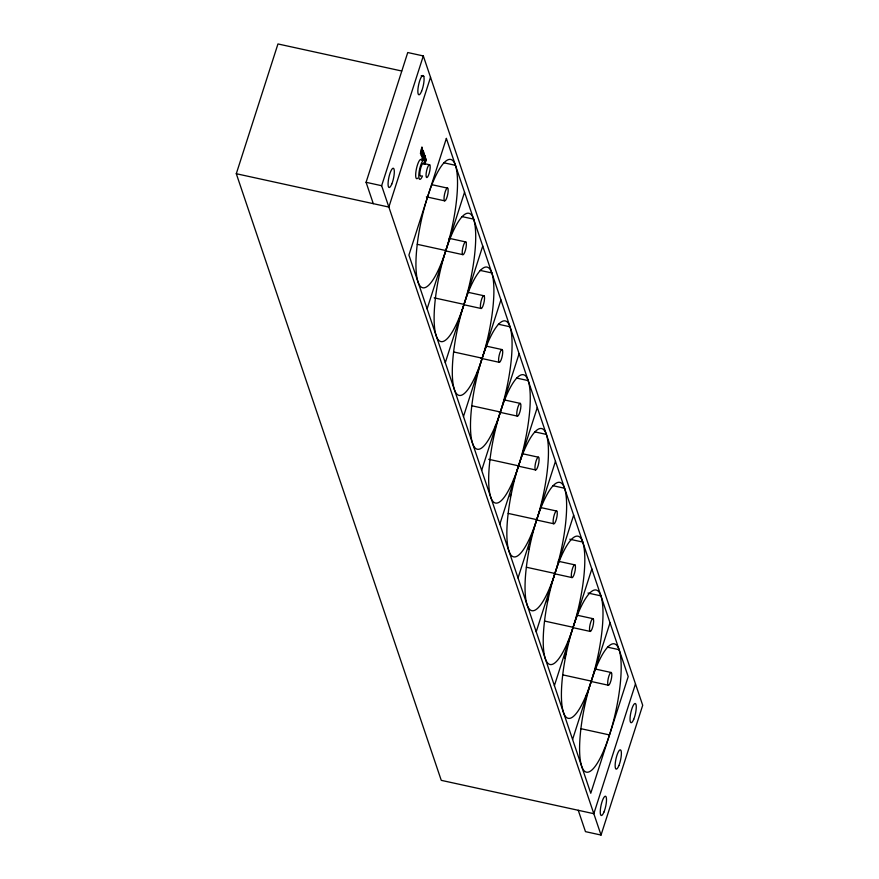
<?xml version="1.0" encoding="UTF-8"?>
<svg xmlns="http://www.w3.org/2000/svg" width="879" height="879" viewBox="0 0 879 879"><rect width="100%" height="100%" fill="white"/><g stroke="black" fill="none" stroke-linecap="round" stroke-linejoin="round"><path stroke-width="1.32" d="M424.755 164.318C426.205 161.373 426.82 153.298 424.117 163.384M424.601 164.109L424.865 161.758L424.161 163.923M423.052 155.462L422.59 157.451L424.205 153.759L423.041 158.978L424.59 154.913L425.491 157.583C424.898 161.439 425.447 153.473 424.271 158.901L424.502 159.604C424.931 158.044 424.194 162.132 424.172 159.22M423.129 155.133C425.963 143.98 418.975 167.186 423.744 155.143L422.645 160.198L424.843 155.66M635.484 683.917L593.819 813.69L441.258 780.343L236.297 173.723L277.962 43.95L401.659 70.99M373.289 203.664L366.082 182.305L407.746 52.531L423.315 55.937L642.703 705.277L601.038 835.05L585.469 831.644L578.25 810.284M601.038 835.05L381.64 185.711L423.315 55.937M430.523 77.297L388.859 207.07L236.297 173.723M423.579 160.396L424.887 155.814M427.106 308.881L464.551 192.226M445.29 362.697L482.736 246.043M463.475 416.514L500.92 299.871M481.659 470.342L519.104 353.688M499.843 524.159L537.289 407.504M518.028 577.975L555.473 461.332M536.212 631.803L573.657 515.149M554.396 685.62L591.842 568.966M572.581 739.437L610.026 622.793M422.25 150.759L421.36 153.539A2.835 0.681 -77.7 0 0 421.184 154.693L421.766 156.385A3.033 0.725 -77.7 0 0 422.14 155.814L422.634 154.572A3.549 0.846 -77.7 0 0 423.03 153.056A2.989 0.714 -77.7 0 0 423.162 152.254A3.23 0.78 -77.7 0 0 423.238 151.166L422.634 150.188M421.184 75.814L423.788 76.385M443.785 162.769L455.465 165.318M423.469 163.439L429.699 164.802A6.571 1.571 -77.7 0 1 428.523 175.24A6.571 1.571 -77.7 0 1 426.161 173.35A6.571 1.571 -77.7 0 1 429.699 164.802M432.105 184.744L447.675 188.15A6.571 1.571 -77.7 0 1 446.499 198.588A6.571 1.571 -77.7 0 1 444.137 196.698A6.571 1.571 -77.7 0 1 447.675 188.15M366.082 182.305L381.64 185.711M426.359 196.841L444.532 200.808M461.969 216.586L473.649 219.135M448.993 238.286L465.859 241.967A6.571 1.571 -77.7 0 1 464.683 252.405A6.571 1.571 -77.7 0 1 462.321 250.515A6.571 1.571 -77.7 0 1 465.859 241.967M417.283 244.318L445.829 250.548M445.851 250.944L462.717 254.624M480.154 270.402L491.833 272.951M468.474 292.388L484.043 295.783A6.571 1.571 -77.7 0 1 482.868 306.233A6.571 1.571 -77.7 0 1 480.505 304.343A6.571 1.571 -77.7 0 1 484.043 295.783M434.171 297.849L464.013 304.376M464.035 304.76L480.901 308.452M498.338 324.23L510.018 326.779M486.658 346.205L502.228 349.611A6.571 1.571 -77.7 0 1 501.052 360.049A6.571 1.571 -77.7 0 1 498.69 358.16A6.571 1.571 -77.7 0 1 502.228 349.611M453.652 351.952L482.197 358.192M480.912 358.302L499.085 362.269M516.522 378.047L528.202 380.596M503.546 399.747L520.412 403.428A6.571 1.571 -77.7 0 1 519.236 413.866A6.571 1.571 -77.7 0 1 516.874 411.976A6.571 1.571 -77.7 0 1 520.412 403.428M471.836 405.779L500.382 412.009M499.107 412.119L517.27 416.086M534.707 431.864L546.386 434.413M523.027 453.85L538.596 457.245A6.571 1.571 -77.7 0 1 537.421 467.694A6.571 1.571 -77.7 0 1 535.058 465.804A6.571 1.571 -77.7 0 1 538.596 457.245M488.724 459.31L518.566 465.837M518.588 466.222L535.454 469.913M552.891 485.68L564.571 488.241M541.211 507.666L556.781 511.073A6.571 1.571 -77.7 0 1 555.605 521.511A6.571 1.571 -77.7 0 1 553.243 519.621A6.571 1.571 -77.7 0 1 556.781 511.073M508.205 513.413L536.75 519.654M536.772 520.049L553.638 523.73M569.779 539.223L582.755 542.057M558.099 561.209L574.965 564.889A6.571 1.571 -77.7 0 1 573.789 575.327A6.571 1.571 -77.7 0 1 571.427 573.438A6.571 1.571 -77.7 0 1 574.965 564.889M526.389 567.23L554.935 573.471M553.66 573.58L571.822 577.547M587.963 593.039L600.939 595.874M577.58 615.311L593.149 618.706A6.571 1.571 -77.7 0 1 591.974 629.144A6.571 1.571 -77.7 0 1 589.611 627.265A6.571 1.571 -77.7 0 1 593.149 618.706M544.573 621.057L573.119 627.298M573.141 627.683L590.007 631.375M607.444 647.142L619.124 649.702M595.764 669.128L611.334 672.534A6.571 1.571 -77.7 0 1 610.158 682.972A6.571 1.571 -77.7 0 1 607.796 681.082A6.571 1.571 -77.7 0 1 611.334 672.534M562.769 674.874L591.303 681.115M591.325 681.511L608.191 685.191M580.953 728.691L609.488 734.932M417.767 178.129A9.845 2.362 -77.7 0 1 416.448 168.713A9.845 2.362 -77.7 0 1 421.601 160.341M422.491 175.932A9.845 2.362 -77.7 0 1 418.8 176.613A9.845 2.362 -77.7 0 1 421.854 162.417A9.845 2.362 -77.7 0 1 425.018 164.208M421.217 175.8A6.571 1.571 -77.7 0 1 420.349 169.515A6.571 1.571 -77.7 0 1 423.777 163.944M565.922 653.185A65.661 15.756 -77.7 0 1 564.703 658.294M547.738 599.357A65.661 15.756 -77.7 0 1 547.145 601.939M510.776 494.295A65.661 15.756 -77.7 0 1 510.15 496.833M529.257 546.837A65.661 15.756 -77.7 0 1 528.653 549.386M422.283 150.847A2.989 0.714 -77.7 0 1 422.645 150.287M422.349 148.716L420.426 153.484L421.92 147.002L422.349 148.716M422.184 148.749C421.261 154.243 421.129 147.189 422.184 148.749M425.93 159.791C425.139 164.626 424.986 158.198 425.93 159.791M421.327 154.957C422.217 160.055 424.458 142.299 421.327 154.957M446.367 138.41L408.922 255.053L590.765 793.254L628.21 676.61L446.367 138.41M391.792 184.03A9.845 2.362 -77.7 0 0 393.561 168.372A9.845 2.362 -77.7 0 0 388.243 181.206A9.845 2.362 -77.7 0 0 391.792 184.03M421.568 91.295A9.845 2.362 -77.7 0 0 423.337 75.638A9.845 2.362 -77.7 0 0 418.019 88.46A9.845 2.362 -77.7 0 0 421.568 91.295M603.972 812.02A9.845 2.362 -77.7 0 0 605.741 796.352A9.845 2.362 -77.7 0 0 600.423 809.185A9.845 2.362 -77.7 0 0 603.972 812.02M633.737 719.275A9.845 2.362 -77.7 0 0 635.517 703.618A9.845 2.362 -77.7 0 0 630.199 716.451A9.845 2.362 -77.7 0 0 633.737 719.275M618.86 765.642A9.845 2.362 -77.7 0 0 620.629 749.985A9.845 2.362 -77.7 0 0 615.311 762.818A9.845 2.362 -77.7 0 0 618.86 765.642M604.334 749.117A65.661 15.756 -77.7 0 0 616.135 644.725A65.661 15.756 -77.7 0 0 580.722 730.24A65.661 15.756 -77.7 0 0 604.334 749.117M586.15 695.289A65.661 15.756 -77.7 0 0 597.951 590.897A65.661 15.756 -77.7 0 0 562.538 676.412A65.661 15.756 -77.7 0 0 586.15 695.289M567.966 641.472A65.661 15.756 -77.7 0 0 579.766 537.08A65.661 15.756 -77.7 0 0 544.354 622.596A65.661 15.756 -77.7 0 0 567.966 641.472M549.782 587.655A65.661 15.756 -77.7 0 0 561.582 483.263A65.661 15.756 -77.7 0 0 526.169 568.779A65.661 15.756 -77.7 0 0 549.782 587.655M531.597 533.828A65.661 15.756 -77.7 0 0 543.398 429.435A65.661 15.756 -77.7 0 0 507.985 514.951A65.661 15.756 -77.7 0 0 531.597 533.828M513.413 480.011A65.661 15.756 -77.7 0 0 525.213 375.619A65.661 15.756 -77.7 0 0 489.801 461.134A65.661 15.756 -77.7 0 0 513.413 480.011M495.229 426.194A65.661 15.756 -77.7 0 0 507.029 321.802A65.661 15.756 -77.7 0 0 471.616 407.318A65.661 15.756 -77.7 0 0 495.229 426.194M477.044 372.366A65.661 15.756 -77.7 0 0 488.845 267.974A65.661 15.756 -77.7 0 0 453.432 353.49A65.661 15.756 -77.7 0 0 477.044 372.366M458.86 318.55A65.661 15.756 -77.7 0 0 470.661 214.157A65.661 15.756 -77.7 0 0 435.248 299.673A65.661 15.756 -77.7 0 0 458.86 318.55M440.676 264.733A65.661 15.756 -77.7 0 0 452.476 160.341A65.661 15.756 -77.7 0 0 417.064 245.856A65.661 15.756 -77.7 0 0 440.676 264.733"/></g></svg>
